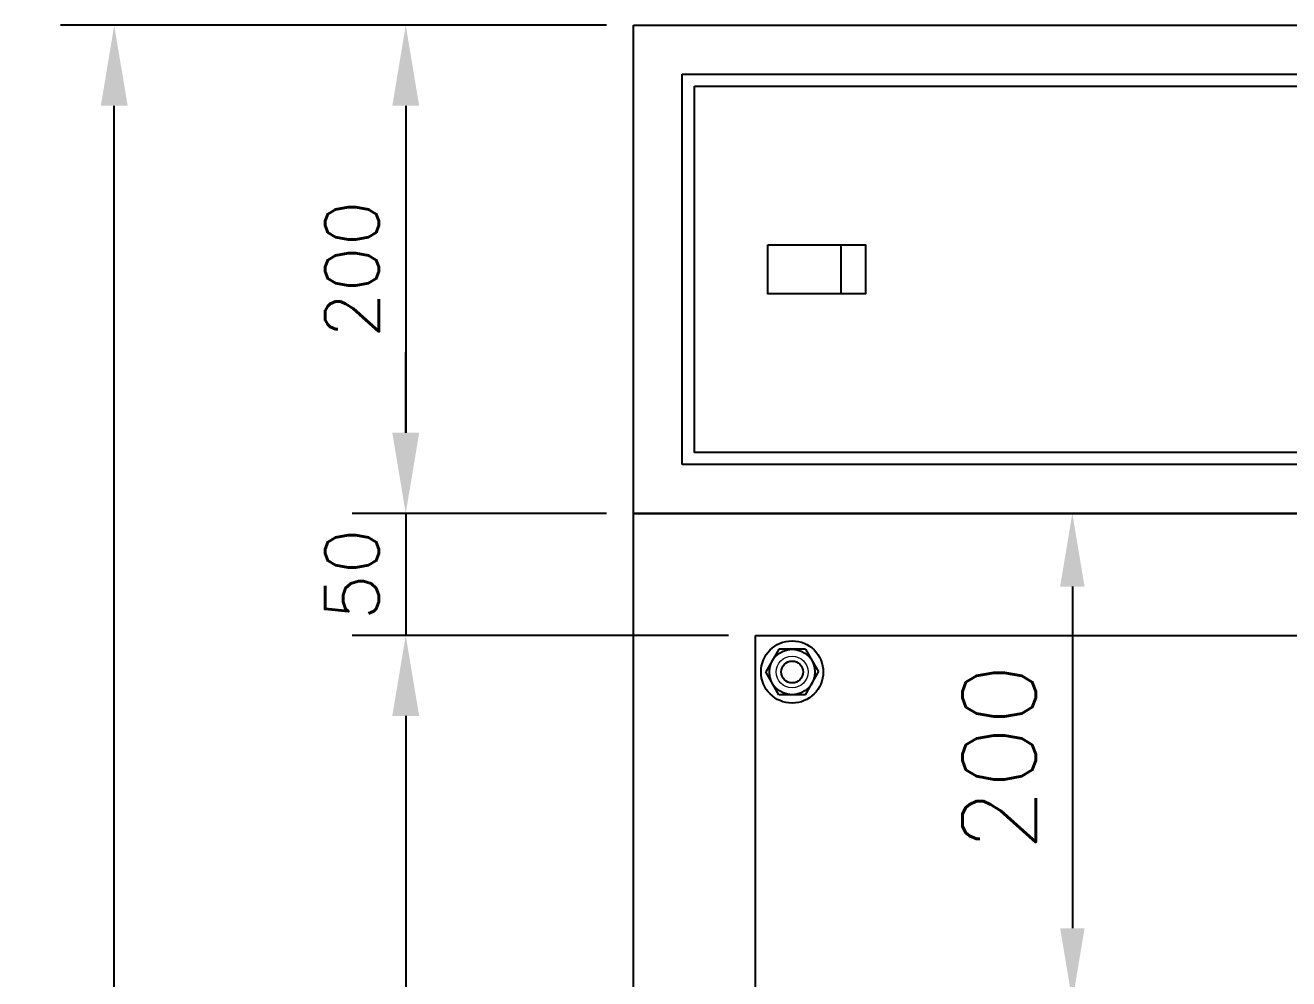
# Model space of a CAD drawing. Header units: millimetres. Extents: x 60229 to 91621, y 21923 to 36546.
# Drawn here: x 68975 to 69493, y 30166 to 30557 of the extents above; entities that cross this region are included whole.
import ezdxf

# ---------------------------------------------------------------- set-up
doc = ezdxf.new("R2010")
doc.units = ezdxf.units.MM
doc.layers.add('속판', color=3, linetype='Continuous')
doc.styles.add('ROMANS', font='romans.shx', dxfattribs={"bigfont": 'fhg.shx'})
doc.dimstyles.new('ISO-25', dxfattribs={"dimtxt": 30, "dimasz": 30, "dimexe": 15, "dimexo": 15, "dimgap": 15, "dimtad": 1, "dimdec": 0, "dimtxsty": 'ROMANS', "dimcen": 2.5, "dimadec": 0, "dimazin": 0, "dimtfac": 1, "dimtdec": 0, "dimtmove": 0, "dimatfit": 3, "dimfxl": 1, "dimarcsym": 0})
doc.dimstyles.new('STANDARD$0', dxfattribs={"dimscale": 12, "dimtxt": 2, "dimasz": 3, "dimexe": 2, "dimexo": 1, "dimgap": 1, "dimtad": 1, "dimdec": 0, "dimzin": 0, "dimdsep": 46, "dimtxsty": 'ROMANS', "dimcen": 0, "dimclrd": 3, "dimclre": 3, "dimclrt": 7, "dimadec": 0, "dimazin": 0, "dimtfac": 0.5, "dimtdec": 0, "dimtix": 1, "dimtmove": 1, "dimatfit": 3, "dimfxl": 1, "dimtolj": 1, "dimtzin": 0, "dimarcsym": 0})

# ---------------------------------------------------------------- blocks, each defined once
blk = doc.blocks.new('*D210')
at = {"color": 0, "linetype": 'Continuous', "lineweight": -2, "transparency": 16777216}
for p, q in [((69239.42, 30356.64), (69419.17, 30356.64)), ((69404.17, 30326.64), (69404.17, 30186.64)), ((69333.92, 30156.64), (69419.17, 30156.64))]:
    blk.add_line(p, q, dxfattribs=at)
at = {"color": 0, "linetype": 'Continuous', "transparency": 16777216}
for points in [[(69399.17, 30326.64), (69409.17, 30326.64), (69404.17, 30356.64)], [(69399.17, 30186.64), (69409.17, 30186.64), (69404.17, 30156.64)]]:
    blk.add_solid(points, dxfattribs=at)
at = {"color": 0, "linetype": 'Continuous', "transparency": 16777216, "insert": (69374.17, 30256.64), "char_height": 30, "attachment_point": 5, "rotation": 90, "style": 'ROMANS'}
blk.add_mtext('200', dxfattribs=at)
blk = doc.blocks.new('*D211')
at = {"color": 3, "lineweight": -2, "transparency": 16777216}
for p, q in [((69213.42, 30556.64), (69109.18, 30556.64)), ((69131.18, 30523.64), (69131.18, 30389.64)), ((69213.42, 30356.64), (69109.18, 30356.64))]:
    blk.add_line(p, q, dxfattribs=at)
at = {"color": 3, "transparency": 16777216}
for points in [[(69125.68, 30523.64), (69136.68, 30523.64), (69131.18, 30556.64)], [(69125.68, 30389.64), (69136.68, 30389.64), (69131.18, 30356.64)]]:
    blk.add_solid(points, dxfattribs=at)
at = {"lineweight": -2, "transparency": 16777216, "insert": (69109.18, 30456.64), "char_height": 22, "attachment_point": 5, "rotation": 90, "style": 'ROMANS'}
blk.add_mtext('\\A1;200', dxfattribs=at)
blk = doc.blocks.new('*D212')
at = {"color": 3, "lineweight": -2, "transparency": 16777216}
for p, q in [((69131.18, 30389.64), (69131.18, 30422.64)), ((69213.42, 30356.64), (69109.18, 30356.64)), ((69131.18, 30356.64), (69131.18, 30306.64)), ((69263.42, 30306.64), (69109.18, 30306.64)), ((69131.18, 30273.64), (69131.18, 30240.64))]:
    blk.add_line(p, q, dxfattribs=at)
at = {"color": 3, "transparency": 16777216}
for points in [[(69125.68, 30389.64), (69136.68, 30389.64), (69131.18, 30356.64)], [(69125.68, 30273.64), (69136.68, 30273.64), (69131.18, 30306.64)]]:
    blk.add_solid(points, dxfattribs=at)
at = {"lineweight": -2, "transparency": 16777216, "insert": (69109.18, 30331.64), "char_height": 22, "attachment_point": 5, "rotation": 90, "style": 'ROMANS'}
blk.add_mtext('\\A1;50', dxfattribs=at)
blk = doc.blocks.new('*D213')
at = {"color": 3, "lineweight": -2, "transparency": 16777216}
for p, q in [((69263.42, 30306.64), (69109.18, 30306.64)), ((69131.18, 30273.64), (69131.18, 29039.64)), ((69263.42, 29006.64), (69109.18, 29006.64))]:
    blk.add_line(p, q, dxfattribs=at)
at = {"color": 3, "transparency": 16777216}
for points in [[(69125.68, 30273.64), (69136.68, 30273.64), (69131.18, 30306.64)], [(69125.68, 29039.64), (69136.68, 29039.64), (69131.18, 29006.64)]]:
    blk.add_solid(points, dxfattribs=at)
at = {"lineweight": -2, "transparency": 16777216, "insert": (69109.18, 29656.64), "char_height": 22, "attachment_point": 5, "rotation": 90, "style": 'ROMANS'}
blk.add_mtext('\\A1;1300', dxfattribs=at)
blk = doc.blocks.new('*D215')
at = {"color": 3, "lineweight": -2, "transparency": 16777216}
for p, q in [((69213.42, 30556.64), (68989.8, 30556.64)), ((69011.8, 28989.64), (69011.8, 30523.64)), ((69213.42, 28956.64), (68989.8, 28956.64))]:
    blk.add_line(p, q, dxfattribs=at)
at = {"color": 3, "transparency": 16777216}
for points in [[(69006.3, 30523.64), (69017.3, 30523.64), (69011.8, 30556.64)], [(69006.3, 28989.64), (69017.3, 28989.64), (69011.8, 28956.64)]]:
    blk.add_solid(points, dxfattribs=at)
at = {"lineweight": -2, "transparency": 16777216, "insert": (68989.8, 29756.64), "char_height": 22, "attachment_point": 5, "rotation": 90, "style": 'ROMANS'}
blk.add_mtext('\\A1;1600', dxfattribs=at)
blk = doc.blocks.new('A$C24630F88')
at = {"color": 163}
for p, q in [((7.25, 22.08), (2, 12.75)), ((18.25, 22.08), (7.25, 22.08)), ((18.25, 22.08), (23.5, 12.75)), ((7.25, 3.42), (2, 12.75)), ((18.25, 3.42), (23.5, 12.75)), ((18.25, 3.42), (7.25, 3.42))]:
    blk.add_line(p, q, dxfattribs=at)
at = {"color": 252}
blk.add_circle((12.75, 12.75), 12.75, dxfattribs=at)
at = {"color": 163}
blk.add_circle((12.75, 12.75), 9.33, dxfattribs=at)
at = {"color": 153}
blk.add_circle((12.75, 12.75), 4.47, dxfattribs=at)
at = {"layer": '속판', "color": 54, "lineweight": 0}
blk.add_circle((12.75, 12.75), 6.5, dxfattribs=at)

msp = doc.modelspace()

# ---------------------------------------------------------------- linework, layer by layer
at = {"color": 8, "lineweight": -2}
for p, q in [((69244.42, 30536.64), (70104.42, 30536.64)), ((69244.42, 30376.64), (69244.42, 30536.64)), ((69309.42, 30466.64), (69309.42, 30446.64)), ((70104.42, 30376.64), (69244.42, 30376.64))]:
    msp.add_line(p, q, dxfattribs=at)
at = {"color": 253, "linetype": 'Continuous', "lineweight": -2}
for points in [[(69224.42, 30556.64), (70124.42, 30556.64), (70124.42, 30356.64), (69224.42, 30356.64)], [(69224.42, 30356.64), (70124.42, 30356.64), (70124.42, 28956.64), (69224.42, 28956.64)]]:
    msp.add_lwpolyline(points, close=True, dxfattribs=at)
at = {"color": 4, "lineweight": -2}
msp.add_lwpolyline([(69249.42, 30531.64), (70099.42, 30531.64), (70099.42, 30381.64), (69249.42, 30381.64)], close=True, dxfattribs=at)
at = {"lineweight": -2}
msp.add_lwpolyline([(69279.42, 30466.64), (69319.42, 30466.64), (69319.42, 30446.64), (69279.42, 30446.64), (69279.42, 30466.64)], dxfattribs=at)
at = {"layer": '속판', "color": 54, "lineweight": -2}
msp.add_lwpolyline([(69274.42, 30306.64), (70074.42, 30306.64), (70074.42, 29006.64), (69274.42, 29006.64)], close=True, dxfattribs=at)

# ---------------------------------------------------------------- block references
at = {"color": 250, "lineweight": -2}
msp.add_blockref('A$C24630F88', (69276.67, 30278.89), dxfattribs=at)

# ---------------------------------------------------------------- dimensions: what is measured, and where the dimension line sits
at = {"lineweight": -2}
for base, p1, p2, picture, middle in [((69011.8, 30556.64), (69224.42, 28956.64), (69224.42, 30556.64), '*D215', (68989.8, 29756.64)), ((69131.18, 30356.64), (69224.42, 30556.64), (69224.42, 30356.64), '*D211', (69109.18, 30456.64)), ((69131.18, 30306.64), (69224.42, 30356.64), (69274.42, 30306.64), '*D212', (69109.18, 30331.64)), ((69131.18, 29006.64), (69274.42, 30306.64), (69274.42, 29006.64), '*D213', (69109.18, 29656.64))]:
    dim = msp.add_linear_dim(base=base, p1=p1, p2=p2, angle=90, dimstyle='STANDARD$0', override={"dimscale": 11, "dimclrt": 256, "dimfxl": 1.25}, dxfattribs=at)
    dim.commit()
    dim.dimension.update_dxf_attribs({"geometry": picture, "text_midpoint": middle})
at = {"linetype": 'Continuous'}
dim = msp.add_linear_dim(base=(69404.17, 30156.64), p1=(69224.42, 30356.64), p2=(69318.92, 30156.64), angle=90, dimstyle='ISO-25', dxfattribs=at)
dim.commit()
dim.dimension.update_dxf_attribs({"geometry": '*D210', "text_midpoint": (69374.17, 30256.64)})

doc.saveas('drawing.dxf')
